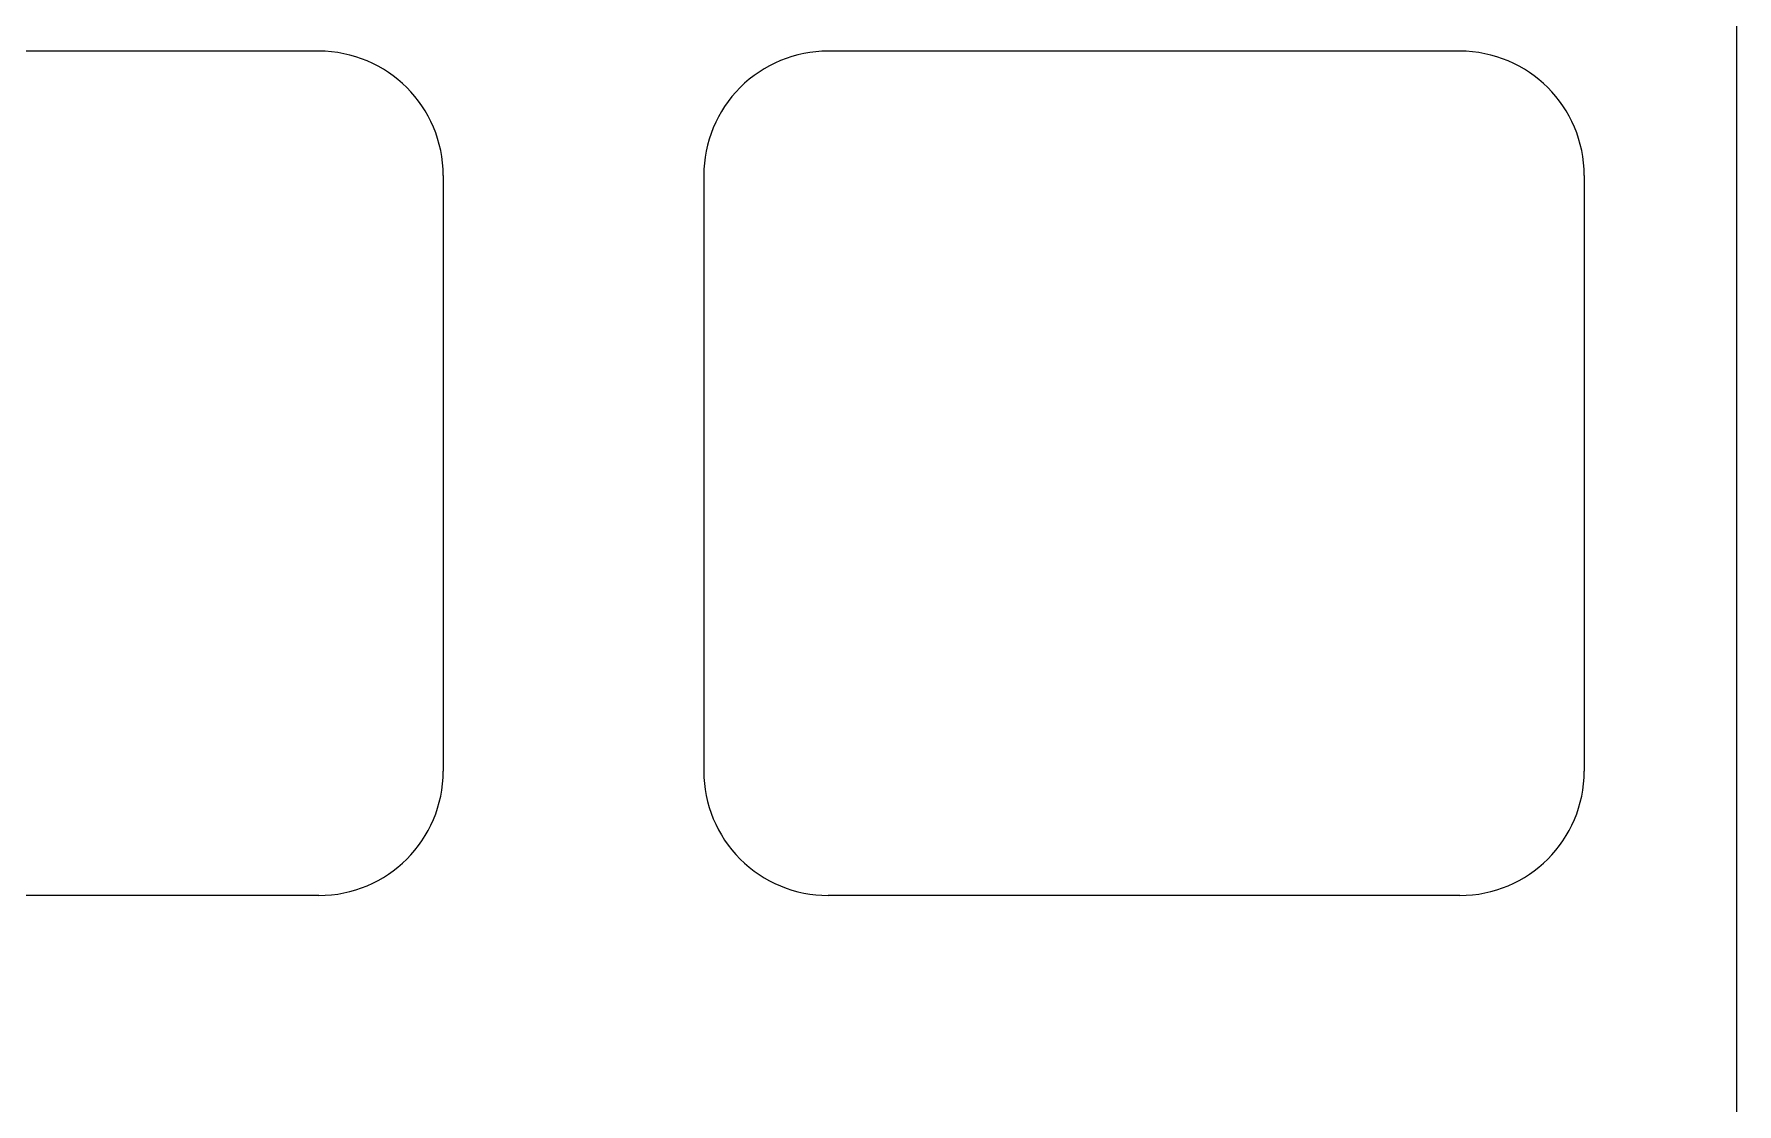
# Model space of a CAD drawing. Header units: millimetres. Extents: x -10 to 277, y -95 to 18.
# Drawn here: x 248.17 to 276.6, y -10.53 to 7.34 of the extents above; entities that cross this region are included whole.
import ezdxf

# ---------------------------------------------------------------- set-up
doc = ezdxf.new("R2010")
doc.units = ezdxf.units.MM
doc.header["$MEASUREMENT"] = 0
doc.layers.add('BLACK', color=7, linetype='CONTINUOUS')
doc.layers.add('Edge.Cuts', color=53, linetype='CONTINUOUS')

msp = doc.modelspace()

# ---------------------------------------------------------------- linework, layer by layer
at = {"layer": 'BLACK', "linetype": 'Continuous'}
for p, q in [((252.925, 7.05), (242.374999, 7.05)), ((271.975, 7.05), (261.424999, 7.05)), ((255, 4.975), (255, -4.975)), ((259.35, 4.975), (259.35, -4.975001)), ((274.05, 4.975), (274.05, -4.975)), ((252.925, -7.05), (242.375, -7.05)), ((271.975, -7.05), (261.425, -7.05))]:
    msp.add_line(p, q, dxfattribs=at)
at = {"layer": 'BLACK'}
for centre, radius, start, end in [((252.925, 4.975), 2.075, 0, 90), ((261.424999, 4.975001), 2.074999, 90, 180.0000276), ((271.975, 4.975), 2.075, 0, 90), ((252.925, -4.975), 2.075, 270, 0), ((261.424999, -4.975001), 2.074999, 180, 270.0000276), ((271.975, -4.975), 2.075, 270, 0)]:
    msp.add_arc(centre, radius, start, end, dxfattribs=at)
at = {"layer": 'Edge.Cuts', "linetype": 'Continuous'}
msp.add_line((276.6, -93.226), (276.6, 16.026), dxfattribs=at)

doc.saveas('drawing.dxf')
